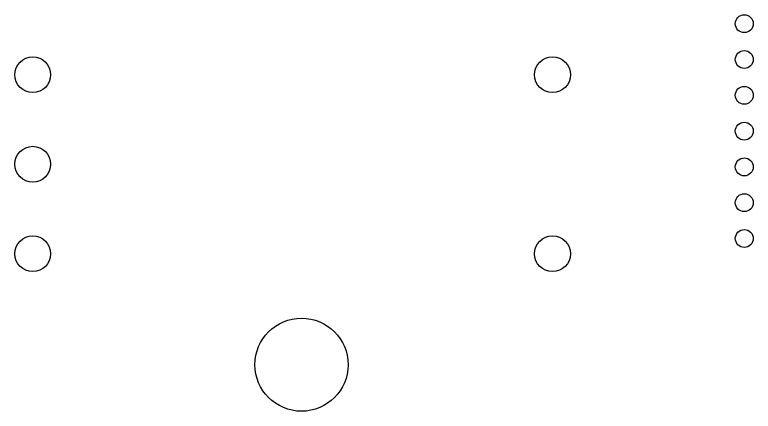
# Model space of a CAD drawing. Header units: inches. Extents: x 0.74 to 7.44, y -5.09 to -0.74.
# Drawn here: x 2.352 to 3.163, y -1.61 to -1.174 of the extents above; entities that cross this region are included whole.
import ezdxf

# ---------------------------------------------------------------- set-up
doc = ezdxf.new("R2010")
doc.units = ezdxf.units.IN
doc.header["$MEASUREMENT"] = 0
doc.layers.add('BLACK', color=250, linetype='CONTINUOUS')

msp = doc.modelspace()

# ---------------------------------------------------------------- linework, layer by layer
at = {"layer": 'BLACK'}
for centre, radius in [((3.15354, -1.18406), 0.00984), ((3.15354, -1.18406), 0.00984), ((3.15354, -1.22343), 0.00984), ((3.15354, -1.22343), 0.00984), ((2.37205, -1.24016), 0.01969), ((2.37205, -1.24016), 0.01969), ((2.94291, -1.24016), 0.01969), ((2.94291, -1.24016), 0.01969), ((3.15354, -1.2628), 0.00984), ((3.15354, -1.2628), 0.00984), ((3.15354, -1.30217), 0.00984), ((3.15354, -1.30217), 0.00984), ((2.37205, -1.33858), 0.01969), ((2.37205, -1.33858), 0.01969), ((3.15354, -1.34154), 0.00984), ((3.15354, -1.34154), 0.00984), ((3.15354, -1.38091), 0.00984), ((3.15354, -1.38091), 0.00984), ((3.15354, -1.42028), 0.00984), ((3.15354, -1.42028), 0.00984), ((2.37205, -1.43701), 0.01969), ((2.37205, -1.43701), 0.01969), ((2.94291, -1.43701), 0.01969), ((2.94291, -1.43701), 0.01969), ((2.66732, -1.55906), 0.05118), ((2.66732, -1.55906), 0.05118)]:
    msp.add_circle(centre, radius, dxfattribs=at)

doc.saveas('drawing.dxf')
